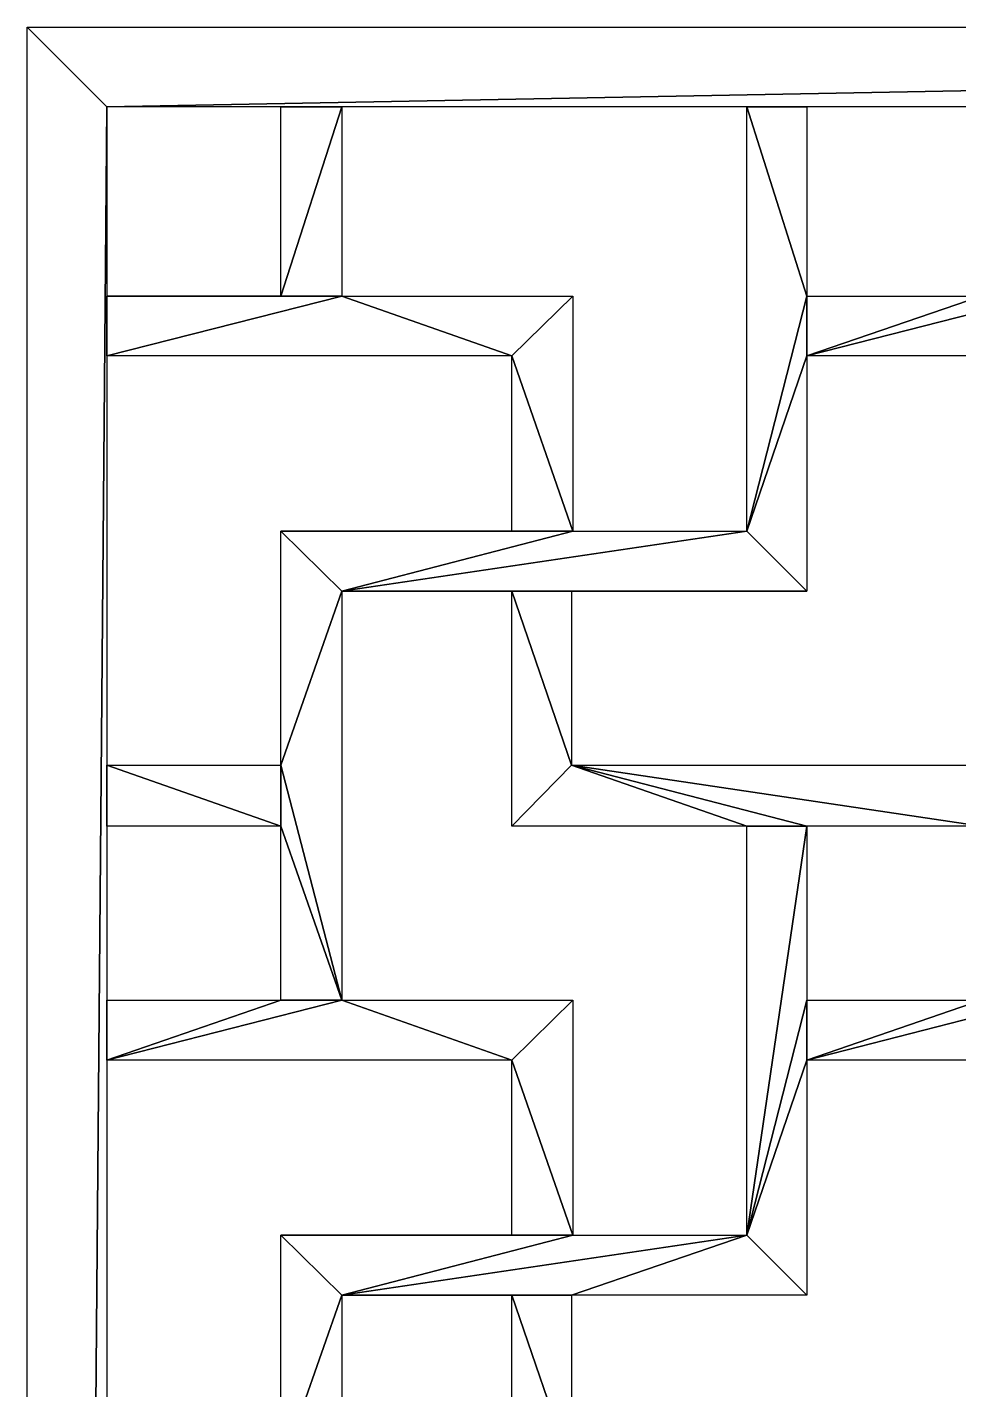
# Model space of a CAD drawing. Header units: centimetres. Extents: x -27.5 to -18.9, y -9.4 to 9.5.
# Drawn here: x -27.497 to -25.645, y 6.771 to 9.48 of the extents above; entities that cross this region are included whole.
import ezdxf

# ---------------------------------------------------------------- set-up
doc = ezdxf.new("R2010")
doc.units = ezdxf.units.CM
doc.header["$MEASUREMENT"] = 0
doc.layers.add('layer 1', color=7, linetype='Continuous')

msp = doc.modelspace()

# ---------------------------------------------------------------- linework, layer by layer
at = {"layer": 'layer 1', "color": 250}
for points in [[(-27.49687, 9.47963), (-27.49687, 9.47963), (-27.49687, -9.3973), (-27.49687, -9.3973), (-27.49687, -9.3973), (-27.49687, -9.3973), (-27.33892, 9.3217), (-27.33892, 9.3217), (-27.33892, 9.3217), (-27.33892, 9.3217), (-27.49687, 9.47963), (-27.49687, 9.47963)], [(-27.49687, 9.47963), (-27.49687, 9.47963), (-27.49687, -9.3973), (-27.49687, -9.3973), (-27.49687, -9.3973), (-27.49687, -9.3973), (-27.33892, 9.3217), (-27.33892, 9.3217), (-27.33892, 9.3217), (-27.33892, 9.3217), (-27.49687, 9.47963), (-27.49687, 9.47963)], [(-18.88772, 9.47963), (-18.88772, 9.47963), (-27.49687, 9.47963), (-27.49687, 9.47963), (-27.49687, 9.47963), (-27.49687, 9.47963), (-27.33892, 9.3217), (-27.33892, 9.3217), (-27.33892, 9.3217), (-27.33892, 9.3217), (-18.88772, 9.47963), (-18.88772, 9.47963)], [(-18.88772, 9.47963), (-18.88772, 9.47963), (-27.49687, 9.47963), (-27.49687, 9.47963), (-27.49687, 9.47963), (-27.49687, 9.47963), (-27.33892, 9.3217), (-27.33892, 9.3217), (-27.33892, 9.3217), (-27.33892, 9.3217), (-18.88772, 9.47963), (-18.88772, 9.47963)], [(-18.88772, 9.47963), (-18.88772, 9.47963), (-27.33892, 9.3217), (-27.33892, 9.3217), (-27.33892, 9.3217), (-27.33892, 9.3217), (-19.04571, 9.3217), (-19.04571, 9.3217), (-19.04571, 9.3217), (-19.04571, 9.3217), (-18.88772, 9.47963), (-18.88772, 9.47963)], [(-18.88772, 9.47963), (-18.88772, 9.47963), (-27.33892, 9.3217), (-27.33892, 9.3217), (-27.33892, 9.3217), (-27.33892, 9.3217), (-19.04571, 9.3217), (-19.04571, 9.3217), (-19.04571, 9.3217), (-19.04571, 9.3217), (-18.88772, 9.47963), (-18.88772, 9.47963)], [(-27.33892, 9.3217), (-27.33892, 9.3217), (-27.49687, -9.3973), (-27.49687, -9.3973), (-27.49687, -9.3973), (-27.49687, -9.3973), (-27.33892, -9.23937), (-27.33892, -9.23937), (-27.33892, -9.23937), (-27.33892, -9.23937), (-27.33892, 9.3217), (-27.33892, 9.3217)], [(-27.33892, 9.3217), (-27.33892, 9.3217), (-27.49687, -9.3973), (-27.49687, -9.3973), (-27.49687, -9.3973), (-27.49687, -9.3973), (-27.33892, -9.23937), (-27.33892, -9.23937), (-27.33892, -9.23937), (-27.33892, -9.23937), (-27.33892, 9.3217), (-27.33892, 9.3217)], [(-26.99262, 8.9453), (-26.99262, 8.9453), (-26.87142, 9.3217), (-26.87142, 9.3217), (-26.87142, 9.3217), (-26.87142, 9.3217), (-26.99262, 9.3217), (-26.99262, 9.3217), (-26.99262, 9.3217), (-26.99262, 9.3217), (-26.99262, 8.9453), (-26.99262, 8.9453)], [(-26.99262, 8.9453), (-26.99262, 8.9453), (-26.87142, 9.3217), (-26.87142, 9.3217), (-26.87142, 9.3217), (-26.87142, 9.3217), (-26.99262, 9.3217), (-26.99262, 9.3217), (-26.99262, 9.3217), (-26.99262, 9.3217), (-26.99262, 8.9453), (-26.99262, 8.9453)], [(-26.87142, 9.3217), (-26.87142, 9.3217), (-26.99262, 8.9453), (-26.99262, 8.9453), (-26.99262, 8.9453), (-26.99262, 8.9453), (-26.87142, 8.9453), (-26.87142, 8.9453), (-26.87142, 8.9453), (-26.87142, 8.9453), (-26.87142, 9.3217), (-26.87142, 9.3217)], [(-26.87142, 9.3217), (-26.87142, 9.3217), (-26.99262, 8.9453), (-26.99262, 8.9453), (-26.99262, 8.9453), (-26.99262, 8.9453), (-26.87142, 8.9453), (-26.87142, 8.9453), (-26.87142, 8.9453), (-26.87142, 8.9453), (-26.87142, 9.3217), (-26.87142, 9.3217)], [(-26.06635, 9.3217), (-26.06635, 9.3217), (-26.06635, 8.47803), (-26.06635, 8.47803), (-26.06635, 8.47803), (-26.06635, 8.47803), (-25.9473, 8.9453), (-25.9473, 8.9453), (-25.9473, 8.9453), (-25.9473, 8.9453), (-26.06635, 9.3217), (-26.06635, 9.3217)], [(-26.06635, 9.3217), (-26.06635, 9.3217), (-26.06635, 8.47803), (-26.06635, 8.47803), (-26.06635, 8.47803), (-26.06635, 8.47803), (-25.9473, 8.9453), (-25.9473, 8.9453), (-25.9473, 8.9453), (-25.9473, 8.9453), (-26.06635, 9.3217), (-26.06635, 9.3217)], [(-25.9473, 9.3217), (-25.9473, 9.3217), (-26.06635, 9.3217), (-26.06635, 9.3217), (-26.06635, 9.3217), (-26.06635, 9.3217), (-25.9473, 8.9453), (-25.9473, 8.9453), (-25.9473, 8.9453), (-25.9473, 8.9453), (-25.9473, 9.3217), (-25.9473, 9.3217)], [(-25.9473, 9.3217), (-25.9473, 9.3217), (-26.06635, 9.3217), (-26.06635, 9.3217), (-26.06635, 9.3217), (-26.06635, 9.3217), (-25.9473, 8.9453), (-25.9473, 8.9453), (-25.9473, 8.9453), (-25.9473, 8.9453), (-25.9473, 9.3217), (-25.9473, 9.3217)], [(-26.87142, 8.9453), (-26.87142, 8.9453), (-27.33892, 8.8263), (-27.33892, 8.8263), (-27.33892, 8.8263), (-27.33892, 8.8263), (-26.5338, 8.8263), (-26.5338, 8.8263), (-26.5338, 8.8263), (-26.5338, 8.8263), (-26.87142, 8.9453), (-26.87142, 8.9453)], [(-26.87142, 8.9453), (-26.87142, 8.9453), (-27.33892, 8.8263), (-27.33892, 8.8263), (-27.33892, 8.8263), (-27.33892, 8.8263), (-26.5338, 8.8263), (-26.5338, 8.8263), (-26.5338, 8.8263), (-26.5338, 8.8263), (-26.87142, 8.9453), (-26.87142, 8.9453)], [(-27.33892, 8.9453), (-27.33892, 8.9453), (-27.33892, 8.8263), (-27.33892, 8.8263), (-27.33892, 8.8263), (-27.33892, 8.8263), (-26.87142, 8.9453), (-26.87142, 8.9453), (-26.87142, 8.9453), (-26.87142, 8.9453), (-27.33892, 8.9453), (-27.33892, 8.9453)], [(-27.33892, 8.9453), (-27.33892, 8.9453), (-27.33892, 8.8263), (-27.33892, 8.8263), (-27.33892, 8.8263), (-27.33892, 8.8263), (-26.87142, 8.9453), (-26.87142, 8.9453), (-26.87142, 8.9453), (-26.87142, 8.9453), (-27.33892, 8.9453), (-27.33892, 8.9453)], [(-26.99262, 8.9453), (-26.99262, 8.9453), (-27.33892, 8.9453), (-27.33892, 8.9453), (-27.33892, 8.9453), (-27.33892, 8.9453), (-26.87142, 8.9453), (-26.87142, 8.9453), (-26.87142, 8.9453), (-26.87142, 8.9453), (-26.99262, 8.9453), (-26.99262, 8.9453)], [(-26.99262, 8.9453), (-26.99262, 8.9453), (-27.33892, 8.9453), (-27.33892, 8.9453), (-27.33892, 8.9453), (-27.33892, 8.9453), (-26.87142, 8.9453), (-26.87142, 8.9453), (-26.87142, 8.9453), (-26.87142, 8.9453), (-26.99262, 8.9453), (-26.99262, 8.9453)], [(-26.87142, 8.9453), (-26.87142, 8.9453), (-26.5338, 8.8263), (-26.5338, 8.8263), (-26.5338, 8.8263), (-26.5338, 8.8263), (-26.41264, 8.9453), (-26.41264, 8.9453), (-26.41264, 8.9453), (-26.41264, 8.9453), (-26.87142, 8.9453), (-26.87142, 8.9453)], [(-26.87142, 8.9453), (-26.87142, 8.9453), (-26.5338, 8.8263), (-26.5338, 8.8263), (-26.5338, 8.8263), (-26.5338, 8.8263), (-26.41264, 8.9453), (-26.41264, 8.9453), (-26.41264, 8.9453), (-26.41264, 8.9453), (-26.87142, 8.9453), (-26.87142, 8.9453)], [(-26.41264, 8.9453), (-26.41264, 8.9453), (-26.5338, 8.8263), (-26.5338, 8.8263), (-26.5338, 8.8263), (-26.5338, 8.8263), (-26.41264, 8.47803), (-26.41264, 8.47803), (-26.41264, 8.47803), (-26.41264, 8.47803), (-26.41264, 8.9453), (-26.41264, 8.9453)], [(-26.41264, 8.9453), (-26.41264, 8.9453), (-26.5338, 8.8263), (-26.5338, 8.8263), (-26.5338, 8.8263), (-26.5338, 8.8263), (-26.41264, 8.47803), (-26.41264, 8.47803), (-26.41264, 8.47803), (-26.41264, 8.47803), (-26.41264, 8.9453), (-26.41264, 8.9453)], [(-25.9473, 8.9453), (-25.9473, 8.9453), (-26.06635, 8.47803), (-26.06635, 8.47803), (-26.06635, 8.47803), (-26.06635, 8.47803), (-25.9473, 8.8263), (-25.9473, 8.8263), (-25.9473, 8.8263), (-25.9473, 8.8263), (-25.9473, 8.9453), (-25.9473, 8.9453)], [(-25.9473, 8.9453), (-25.9473, 8.9453), (-26.06635, 8.47803), (-26.06635, 8.47803), (-26.06635, 8.47803), (-26.06635, 8.47803), (-25.9473, 8.8263), (-25.9473, 8.8263), (-25.9473, 8.8263), (-25.9473, 8.8263), (-25.9473, 8.9453), (-25.9473, 8.9453)], [(-25.48201, 8.9453), (-25.48201, 8.9453), (-25.9473, 8.8263), (-25.9473, 8.8263), (-25.9473, 8.8263), (-25.9473, 8.8263), (-25.1336, 8.8263), (-25.1336, 8.8263), (-25.1336, 8.8263), (-25.1336, 8.8263), (-25.48201, 8.9453), (-25.48201, 8.9453)], [(-25.48201, 8.9453), (-25.48201, 8.9453), (-25.9473, 8.8263), (-25.9473, 8.8263), (-25.9473, 8.8263), (-25.9473, 8.8263), (-25.1336, 8.8263), (-25.1336, 8.8263), (-25.1336, 8.8263), (-25.1336, 8.8263), (-25.48201, 8.9453), (-25.48201, 8.9453)], [(-25.60105, 8.9453), (-25.60105, 8.9453), (-25.9473, 8.8263), (-25.9473, 8.8263), (-25.9473, 8.8263), (-25.9473, 8.8263), (-25.48201, 8.9453), (-25.48201, 8.9453), (-25.48201, 8.9453), (-25.48201, 8.9453), (-25.60105, 8.9453), (-25.60105, 8.9453)], [(-25.60105, 8.9453), (-25.60105, 8.9453), (-25.9473, 8.8263), (-25.9473, 8.8263), (-25.9473, 8.8263), (-25.9473, 8.8263), (-25.48201, 8.9453), (-25.48201, 8.9453), (-25.48201, 8.9453), (-25.48201, 8.9453), (-25.60105, 8.9453), (-25.60105, 8.9453)], [(-25.9473, 8.8263), (-25.9473, 8.8263), (-25.60105, 8.9453), (-25.60105, 8.9453), (-25.60105, 8.9453), (-25.60105, 8.9453), (-25.9473, 8.9453), (-25.9473, 8.9453), (-25.9473, 8.9453), (-25.9473, 8.9453), (-25.9473, 8.8263), (-25.9473, 8.8263)], [(-25.9473, 8.8263), (-25.9473, 8.8263), (-25.60105, 8.9453), (-25.60105, 8.9453), (-25.60105, 8.9453), (-25.60105, 8.9453), (-25.9473, 8.9453), (-25.9473, 8.9453), (-25.9473, 8.9453), (-25.9473, 8.9453), (-25.9473, 8.8263), (-25.9473, 8.8263)], [(-26.5338, 8.8263), (-26.5338, 8.8263), (-26.5338, 8.47803), (-26.5338, 8.47803), (-26.5338, 8.47803), (-26.5338, 8.47803), (-26.41264, 8.47803), (-26.41264, 8.47803), (-26.41264, 8.47803), (-26.41264, 8.47803), (-26.5338, 8.8263), (-26.5338, 8.8263)], [(-26.5338, 8.8263), (-26.5338, 8.8263), (-26.5338, 8.47803), (-26.5338, 8.47803), (-26.5338, 8.47803), (-26.5338, 8.47803), (-26.41264, 8.47803), (-26.41264, 8.47803), (-26.41264, 8.47803), (-26.41264, 8.47803), (-26.5338, 8.8263), (-26.5338, 8.8263)], [(-25.9473, 8.8263), (-25.9473, 8.8263), (-26.06635, 8.47803), (-26.06635, 8.47803), (-26.06635, 8.47803), (-26.06635, 8.47803), (-25.9473, 8.35904), (-25.9473, 8.35904), (-25.9473, 8.35904), (-25.9473, 8.35904), (-25.9473, 8.8263), (-25.9473, 8.8263)], [(-25.9473, 8.8263), (-25.9473, 8.8263), (-26.06635, 8.47803), (-26.06635, 8.47803), (-26.06635, 8.47803), (-26.06635, 8.47803), (-25.9473, 8.35904), (-25.9473, 8.35904), (-25.9473, 8.35904), (-25.9473, 8.35904), (-25.9473, 8.8263), (-25.9473, 8.8263)], [(-26.99262, 8.47803), (-26.99262, 8.47803), (-26.87142, 8.35904), (-26.87142, 8.35904), (-26.87142, 8.35904), (-26.87142, 8.35904), (-26.41264, 8.47803), (-26.41264, 8.47803), (-26.41264, 8.47803), (-26.41264, 8.47803), (-26.99262, 8.47803), (-26.99262, 8.47803)], [(-26.99262, 8.47803), (-26.99262, 8.47803), (-26.87142, 8.35904), (-26.87142, 8.35904), (-26.87142, 8.35904), (-26.87142, 8.35904), (-26.41264, 8.47803), (-26.41264, 8.47803), (-26.41264, 8.47803), (-26.41264, 8.47803), (-26.99262, 8.47803), (-26.99262, 8.47803)], [(-26.99262, 8.47803), (-26.99262, 8.47803), (-26.99262, 8.01289), (-26.99262, 8.01289), (-26.99262, 8.01289), (-26.99262, 8.01289), (-26.87142, 8.35904), (-26.87142, 8.35904), (-26.87142, 8.35904), (-26.87142, 8.35904), (-26.99262, 8.47803), (-26.99262, 8.47803)], [(-26.99262, 8.47803), (-26.99262, 8.47803), (-26.99262, 8.01289), (-26.99262, 8.01289), (-26.99262, 8.01289), (-26.99262, 8.01289), (-26.87142, 8.35904), (-26.87142, 8.35904), (-26.87142, 8.35904), (-26.87142, 8.35904), (-26.99262, 8.47803), (-26.99262, 8.47803)], [(-26.41264, 8.47803), (-26.41264, 8.47803), (-26.5338, 8.47803), (-26.5338, 8.47803), (-26.5338, 8.47803), (-26.5338, 8.47803), (-26.99262, 8.47803), (-26.99262, 8.47803), (-26.99262, 8.47803), (-26.99262, 8.47803), (-26.41264, 8.47803), (-26.41264, 8.47803)], [(-26.41264, 8.47803), (-26.41264, 8.47803), (-26.5338, 8.47803), (-26.5338, 8.47803), (-26.5338, 8.47803), (-26.5338, 8.47803), (-26.99262, 8.47803), (-26.99262, 8.47803), (-26.99262, 8.47803), (-26.99262, 8.47803), (-26.41264, 8.47803), (-26.41264, 8.47803)], [(-26.87142, 8.35904), (-26.87142, 8.35904), (-26.06635, 8.47803), (-26.06635, 8.47803), (-26.06635, 8.47803), (-26.06635, 8.47803), (-26.41264, 8.47803), (-26.41264, 8.47803), (-26.41264, 8.47803), (-26.41264, 8.47803), (-26.87142, 8.35904), (-26.87142, 8.35904)], [(-26.87142, 8.35904), (-26.87142, 8.35904), (-26.06635, 8.47803), (-26.06635, 8.47803), (-26.06635, 8.47803), (-26.06635, 8.47803), (-26.41264, 8.47803), (-26.41264, 8.47803), (-26.41264, 8.47803), (-26.41264, 8.47803), (-26.87142, 8.35904), (-26.87142, 8.35904)], [(-26.06635, 8.47803), (-26.06635, 8.47803), (-26.87142, 8.35904), (-26.87142, 8.35904), (-26.87142, 8.35904), (-26.87142, 8.35904), (-25.9473, 8.35904), (-25.9473, 8.35904), (-25.9473, 8.35904), (-25.9473, 8.35904), (-26.06635, 8.47803), (-26.06635, 8.47803)], [(-26.06635, 8.47803), (-26.06635, 8.47803), (-26.87142, 8.35904), (-26.87142, 8.35904), (-26.87142, 8.35904), (-26.87142, 8.35904), (-25.9473, 8.35904), (-25.9473, 8.35904), (-25.9473, 8.35904), (-25.9473, 8.35904), (-26.06635, 8.47803), (-26.06635, 8.47803)], [(-26.87142, 8.35904), (-26.87142, 8.35904), (-26.99262, 8.01289), (-26.99262, 8.01289), (-26.99262, 8.01289), (-26.99262, 8.01289), (-26.87142, 7.54563), (-26.87142, 7.54563), (-26.87142, 7.54563), (-26.87142, 7.54563), (-26.87142, 8.35904), (-26.87142, 8.35904)], [(-26.87142, 8.35904), (-26.87142, 8.35904), (-26.99262, 8.01289), (-26.99262, 8.01289), (-26.99262, 8.01289), (-26.99262, 8.01289), (-26.87142, 7.54563), (-26.87142, 7.54563), (-26.87142, 7.54563), (-26.87142, 7.54563), (-26.87142, 8.35904), (-26.87142, 8.35904)], [(-26.87142, 8.35904), (-26.87142, 8.35904), (-26.4148, 8.35904), (-26.4148, 8.35904), (-26.4148, 8.35904), (-26.4148, 8.35904), (-25.9473, 8.35904), (-25.9473, 8.35904), (-25.9473, 8.35904), (-25.9473, 8.35904), (-26.87142, 8.35904), (-26.87142, 8.35904)], [(-26.87142, 8.35904), (-26.87142, 8.35904), (-26.4148, 8.35904), (-26.4148, 8.35904), (-26.4148, 8.35904), (-26.4148, 8.35904), (-25.9473, 8.35904), (-25.9473, 8.35904), (-25.9473, 8.35904), (-25.9473, 8.35904), (-26.87142, 8.35904), (-26.87142, 8.35904)], [(-26.87142, 8.35904), (-26.87142, 8.35904), (-26.5338, 8.35904), (-26.5338, 8.35904), (-26.5338, 8.35904), (-26.5338, 8.35904), (-26.4148, 8.35904), (-26.4148, 8.35904), (-26.4148, 8.35904), (-26.4148, 8.35904), (-26.87142, 8.35904), (-26.87142, 8.35904)], [(-26.87142, 8.35904), (-26.87142, 8.35904), (-26.5338, 8.35904), (-26.5338, 8.35904), (-26.5338, 8.35904), (-26.5338, 8.35904), (-26.4148, 8.35904), (-26.4148, 8.35904), (-26.4148, 8.35904), (-26.4148, 8.35904), (-26.87142, 8.35904), (-26.87142, 8.35904)], [(-26.5338, 8.35904), (-26.5338, 8.35904), (-26.5338, 7.89178), (-26.5338, 7.89178), (-26.5338, 7.89178), (-26.5338, 7.89178), (-26.4148, 8.01289), (-26.4148, 8.01289), (-26.4148, 8.01289), (-26.4148, 8.01289), (-26.5338, 8.35904), (-26.5338, 8.35904)], [(-26.5338, 8.35904), (-26.5338, 8.35904), (-26.5338, 7.89178), (-26.5338, 7.89178), (-26.5338, 7.89178), (-26.5338, 7.89178), (-26.4148, 8.01289), (-26.4148, 8.01289), (-26.4148, 8.01289), (-26.4148, 8.01289), (-26.5338, 8.35904), (-26.5338, 8.35904)], [(-26.4148, 8.35904), (-26.4148, 8.35904), (-26.5338, 8.35904), (-26.5338, 8.35904), (-26.5338, 8.35904), (-26.5338, 8.35904), (-26.4148, 8.01289), (-26.4148, 8.01289), (-26.4148, 8.01289), (-26.4148, 8.01289), (-26.4148, 8.35904), (-26.4148, 8.35904)], [(-26.4148, 8.35904), (-26.4148, 8.35904), (-26.5338, 8.35904), (-26.5338, 8.35904), (-26.5338, 8.35904), (-26.5338, 8.35904), (-26.4148, 8.01289), (-26.4148, 8.01289), (-26.4148, 8.01289), (-26.4148, 8.01289), (-26.4148, 8.35904), (-26.4148, 8.35904)], [(-27.33892, 8.01289), (-27.33892, 8.01289), (-27.33892, 7.89178), (-27.33892, 7.89178), (-27.33892, 7.89178), (-27.33892, 7.89178), (-26.99262, 7.89178), (-26.99262, 7.89178), (-26.99262, 7.89178), (-26.99262, 7.89178), (-27.33892, 8.01289), (-27.33892, 8.01289)], [(-27.33892, 8.01289), (-27.33892, 8.01289), (-27.33892, 7.89178), (-27.33892, 7.89178), (-27.33892, 7.89178), (-27.33892, 7.89178), (-26.99262, 7.89178), (-26.99262, 7.89178), (-26.99262, 7.89178), (-26.99262, 7.89178), (-27.33892, 8.01289), (-27.33892, 8.01289)], [(-26.99262, 8.01289), (-26.99262, 8.01289), (-27.33892, 8.01289), (-27.33892, 8.01289), (-27.33892, 8.01289), (-27.33892, 8.01289), (-26.99262, 7.89178), (-26.99262, 7.89178), (-26.99262, 7.89178), (-26.99262, 7.89178), (-26.99262, 8.01289), (-26.99262, 8.01289)], [(-26.99262, 8.01289), (-26.99262, 8.01289), (-27.33892, 8.01289), (-27.33892, 8.01289), (-27.33892, 8.01289), (-27.33892, 8.01289), (-26.99262, 7.89178), (-26.99262, 7.89178), (-26.99262, 7.89178), (-26.99262, 7.89178), (-26.99262, 8.01289), (-26.99262, 8.01289)], [(-26.99262, 8.01289), (-26.99262, 8.01289), (-26.99262, 7.89178), (-26.99262, 7.89178), (-26.99262, 7.89178), (-26.99262, 7.89178), (-26.87142, 7.54563), (-26.87142, 7.54563), (-26.87142, 7.54563), (-26.87142, 7.54563), (-26.99262, 8.01289), (-26.99262, 8.01289)], [(-26.99262, 8.01289), (-26.99262, 8.01289), (-26.99262, 7.89178), (-26.99262, 7.89178), (-26.99262, 7.89178), (-26.99262, 7.89178), (-26.87142, 7.54563), (-26.87142, 7.54563), (-26.87142, 7.54563), (-26.87142, 7.54563), (-26.99262, 8.01289), (-26.99262, 8.01289)], [(-26.4148, 8.01289), (-26.4148, 8.01289), (-26.5338, 7.89178), (-26.5338, 7.89178), (-26.5338, 7.89178), (-26.5338, 7.89178), (-26.06635, 7.89178), (-26.06635, 7.89178), (-26.06635, 7.89178), (-26.06635, 7.89178), (-26.4148, 8.01289), (-26.4148, 8.01289)], [(-26.4148, 8.01289), (-26.4148, 8.01289), (-26.5338, 7.89178), (-26.5338, 7.89178), (-26.5338, 7.89178), (-26.5338, 7.89178), (-26.06635, 7.89178), (-26.06635, 7.89178), (-26.06635, 7.89178), (-26.06635, 7.89178), (-26.4148, 8.01289), (-26.4148, 8.01289)], [(-26.4148, 8.01289), (-26.4148, 8.01289), (-26.06635, 7.89178), (-26.06635, 7.89178), (-26.06635, 7.89178), (-26.06635, 7.89178), (-25.9473, 7.89178), (-25.9473, 7.89178), (-25.9473, 7.89178), (-25.9473, 7.89178), (-26.4148, 8.01289), (-26.4148, 8.01289)], [(-26.4148, 8.01289), (-26.4148, 8.01289), (-26.06635, 7.89178), (-26.06635, 7.89178), (-26.06635, 7.89178), (-26.06635, 7.89178), (-25.9473, 7.89178), (-25.9473, 7.89178), (-25.9473, 7.89178), (-25.9473, 7.89178), (-26.4148, 8.01289), (-26.4148, 8.01289)], [(-26.4148, 8.01289), (-26.4148, 8.01289), (-25.9473, 7.89178), (-25.9473, 7.89178), (-25.9473, 7.89178), (-25.9473, 7.89178), (-25.60105, 7.89178), (-25.60105, 7.89178), (-25.60105, 7.89178), (-25.60105, 7.89178), (-26.4148, 8.01289), (-26.4148, 8.01289)], [(-26.4148, 8.01289), (-26.4148, 8.01289), (-25.9473, 7.89178), (-25.9473, 7.89178), (-25.9473, 7.89178), (-25.9473, 7.89178), (-25.60105, 7.89178), (-25.60105, 7.89178), (-25.60105, 7.89178), (-25.60105, 7.89178), (-26.4148, 8.01289), (-26.4148, 8.01289)], [(-25.60105, 7.89178), (-25.60105, 7.89178), (-25.60105, 8.01289), (-25.60105, 8.01289), (-25.60105, 8.01289), (-25.60105, 8.01289), (-26.4148, 8.01289), (-26.4148, 8.01289), (-26.4148, 8.01289), (-26.4148, 8.01289), (-25.60105, 7.89178), (-25.60105, 7.89178)], [(-25.60105, 7.89178), (-25.60105, 7.89178), (-25.60105, 8.01289), (-25.60105, 8.01289), (-25.60105, 8.01289), (-25.60105, 8.01289), (-26.4148, 8.01289), (-26.4148, 8.01289), (-26.4148, 8.01289), (-26.4148, 8.01289), (-25.60105, 7.89178), (-25.60105, 7.89178)], [(-26.99262, 7.89178), (-26.99262, 7.89178), (-26.99262, 7.54563), (-26.99262, 7.54563), (-26.99262, 7.54563), (-26.99262, 7.54563), (-26.87142, 7.54563), (-26.87142, 7.54563), (-26.87142, 7.54563), (-26.87142, 7.54563), (-26.99262, 7.89178), (-26.99262, 7.89178)], [(-26.99262, 7.89178), (-26.99262, 7.89178), (-26.99262, 7.54563), (-26.99262, 7.54563), (-26.99262, 7.54563), (-26.99262, 7.54563), (-26.87142, 7.54563), (-26.87142, 7.54563), (-26.87142, 7.54563), (-26.87142, 7.54563), (-26.99262, 7.89178), (-26.99262, 7.89178)], [(-25.9473, 7.89178), (-25.9473, 7.89178), (-26.06635, 7.07837), (-26.06635, 7.07837), (-26.06635, 7.07837), (-26.06635, 7.07837), (-25.9473, 7.54563), (-25.9473, 7.54563), (-25.9473, 7.54563), (-25.9473, 7.54563), (-25.9473, 7.89178), (-25.9473, 7.89178)], [(-25.9473, 7.89178), (-25.9473, 7.89178), (-26.06635, 7.07837), (-26.06635, 7.07837), (-26.06635, 7.07837), (-26.06635, 7.07837), (-25.9473, 7.54563), (-25.9473, 7.54563), (-25.9473, 7.54563), (-25.9473, 7.54563), (-25.9473, 7.89178), (-25.9473, 7.89178)], [(-26.06635, 7.89178), (-26.06635, 7.89178), (-26.06635, 7.07837), (-26.06635, 7.07837), (-26.06635, 7.07837), (-26.06635, 7.07837), (-25.9473, 7.89178), (-25.9473, 7.89178), (-25.9473, 7.89178), (-25.9473, 7.89178), (-26.06635, 7.89178), (-26.06635, 7.89178)], [(-26.06635, 7.89178), (-26.06635, 7.89178), (-26.06635, 7.07837), (-26.06635, 7.07837), (-26.06635, 7.07837), (-26.06635, 7.07837), (-25.9473, 7.89178), (-25.9473, 7.89178), (-25.9473, 7.89178), (-25.9473, 7.89178), (-26.06635, 7.89178), (-26.06635, 7.89178)], [(-26.87142, 7.54563), (-26.87142, 7.54563), (-27.33892, 7.42664), (-27.33892, 7.42664), (-27.33892, 7.42664), (-27.33892, 7.42664), (-26.5338, 7.42664), (-26.5338, 7.42664), (-26.5338, 7.42664), (-26.5338, 7.42664), (-26.87142, 7.54563), (-26.87142, 7.54563)], [(-26.87142, 7.54563), (-26.87142, 7.54563), (-27.33892, 7.42664), (-27.33892, 7.42664), (-27.33892, 7.42664), (-27.33892, 7.42664), (-26.5338, 7.42664), (-26.5338, 7.42664), (-26.5338, 7.42664), (-26.5338, 7.42664), (-26.87142, 7.54563), (-26.87142, 7.54563)], [(-26.99262, 7.54563), (-26.99262, 7.54563), (-27.33892, 7.42664), (-27.33892, 7.42664), (-27.33892, 7.42664), (-27.33892, 7.42664), (-26.87142, 7.54563), (-26.87142, 7.54563), (-26.87142, 7.54563), (-26.87142, 7.54563), (-26.99262, 7.54563), (-26.99262, 7.54563)], [(-26.99262, 7.54563), (-26.99262, 7.54563), (-27.33892, 7.42664), (-27.33892, 7.42664), (-27.33892, 7.42664), (-27.33892, 7.42664), (-26.87142, 7.54563), (-26.87142, 7.54563), (-26.87142, 7.54563), (-26.87142, 7.54563), (-26.99262, 7.54563), (-26.99262, 7.54563)], [(-27.33892, 7.54563), (-27.33892, 7.54563), (-27.33892, 7.42664), (-27.33892, 7.42664), (-27.33892, 7.42664), (-27.33892, 7.42664), (-26.99262, 7.54563), (-26.99262, 7.54563), (-26.99262, 7.54563), (-26.99262, 7.54563), (-27.33892, 7.54563), (-27.33892, 7.54563)], [(-27.33892, 7.54563), (-27.33892, 7.54563), (-27.33892, 7.42664), (-27.33892, 7.42664), (-27.33892, 7.42664), (-27.33892, 7.42664), (-26.99262, 7.54563), (-26.99262, 7.54563), (-26.99262, 7.54563), (-26.99262, 7.54563), (-27.33892, 7.54563), (-27.33892, 7.54563)], [(-26.87142, 7.54563), (-26.87142, 7.54563), (-26.5338, 7.42664), (-26.5338, 7.42664), (-26.5338, 7.42664), (-26.5338, 7.42664), (-26.41264, 7.54563), (-26.41264, 7.54563), (-26.41264, 7.54563), (-26.41264, 7.54563), (-26.87142, 7.54563), (-26.87142, 7.54563)], [(-26.87142, 7.54563), (-26.87142, 7.54563), (-26.5338, 7.42664), (-26.5338, 7.42664), (-26.5338, 7.42664), (-26.5338, 7.42664), (-26.41264, 7.54563), (-26.41264, 7.54563), (-26.41264, 7.54563), (-26.41264, 7.54563), (-26.87142, 7.54563), (-26.87142, 7.54563)], [(-26.41264, 7.54563), (-26.41264, 7.54563), (-26.5338, 7.42664), (-26.5338, 7.42664), (-26.5338, 7.42664), (-26.5338, 7.42664), (-26.41264, 7.07837), (-26.41264, 7.07837), (-26.41264, 7.07837), (-26.41264, 7.07837), (-26.41264, 7.54563), (-26.41264, 7.54563)], [(-26.41264, 7.54563), (-26.41264, 7.54563), (-26.5338, 7.42664), (-26.5338, 7.42664), (-26.5338, 7.42664), (-26.5338, 7.42664), (-26.41264, 7.07837), (-26.41264, 7.07837), (-26.41264, 7.07837), (-26.41264, 7.07837), (-26.41264, 7.54563), (-26.41264, 7.54563)], [(-25.9473, 7.54563), (-25.9473, 7.54563), (-26.06635, 7.07837), (-26.06635, 7.07837), (-26.06635, 7.07837), (-26.06635, 7.07837), (-25.9473, 7.42664), (-25.9473, 7.42664), (-25.9473, 7.42664), (-25.9473, 7.42664), (-25.9473, 7.54563), (-25.9473, 7.54563)], [(-25.9473, 7.54563), (-25.9473, 7.54563), (-26.06635, 7.07837), (-26.06635, 7.07837), (-26.06635, 7.07837), (-26.06635, 7.07837), (-25.9473, 7.42664), (-25.9473, 7.42664), (-25.9473, 7.42664), (-25.9473, 7.42664), (-25.9473, 7.54563), (-25.9473, 7.54563)], [(-25.48201, 7.54563), (-25.48201, 7.54563), (-25.9473, 7.42664), (-25.9473, 7.42664), (-25.9473, 7.42664), (-25.9473, 7.42664), (-25.1336, 7.42664), (-25.1336, 7.42664), (-25.1336, 7.42664), (-25.1336, 7.42664), (-25.48201, 7.54563), (-25.48201, 7.54563)], [(-25.48201, 7.54563), (-25.48201, 7.54563), (-25.9473, 7.42664), (-25.9473, 7.42664), (-25.9473, 7.42664), (-25.9473, 7.42664), (-25.1336, 7.42664), (-25.1336, 7.42664), (-25.1336, 7.42664), (-25.1336, 7.42664), (-25.48201, 7.54563), (-25.48201, 7.54563)], [(-25.60105, 7.54563), (-25.60105, 7.54563), (-25.9473, 7.42664), (-25.9473, 7.42664), (-25.9473, 7.42664), (-25.9473, 7.42664), (-25.48201, 7.54563), (-25.48201, 7.54563), (-25.48201, 7.54563), (-25.48201, 7.54563), (-25.60105, 7.54563), (-25.60105, 7.54563)], [(-25.60105, 7.54563), (-25.60105, 7.54563), (-25.9473, 7.42664), (-25.9473, 7.42664), (-25.9473, 7.42664), (-25.9473, 7.42664), (-25.48201, 7.54563), (-25.48201, 7.54563), (-25.48201, 7.54563), (-25.48201, 7.54563), (-25.60105, 7.54563), (-25.60105, 7.54563)], [(-25.9473, 7.42664), (-25.9473, 7.42664), (-25.60105, 7.54563), (-25.60105, 7.54563), (-25.60105, 7.54563), (-25.60105, 7.54563), (-25.9473, 7.54563), (-25.9473, 7.54563), (-25.9473, 7.54563), (-25.9473, 7.54563), (-25.9473, 7.42664), (-25.9473, 7.42664)], [(-25.9473, 7.42664), (-25.9473, 7.42664), (-25.60105, 7.54563), (-25.60105, 7.54563), (-25.60105, 7.54563), (-25.60105, 7.54563), (-25.9473, 7.54563), (-25.9473, 7.54563), (-25.9473, 7.54563), (-25.9473, 7.54563), (-25.9473, 7.42664), (-25.9473, 7.42664)], [(-26.5338, 7.42664), (-26.5338, 7.42664), (-26.5338, 7.07837), (-26.5338, 7.07837), (-26.5338, 7.07837), (-26.5338, 7.07837), (-26.41264, 7.07837), (-26.41264, 7.07837), (-26.41264, 7.07837), (-26.41264, 7.07837), (-26.5338, 7.42664), (-26.5338, 7.42664)], [(-26.5338, 7.42664), (-26.5338, 7.42664), (-26.5338, 7.07837), (-26.5338, 7.07837), (-26.5338, 7.07837), (-26.5338, 7.07837), (-26.41264, 7.07837), (-26.41264, 7.07837), (-26.41264, 7.07837), (-26.41264, 7.07837), (-26.5338, 7.42664), (-26.5338, 7.42664)], [(-25.9473, 7.42664), (-25.9473, 7.42664), (-26.06635, 7.07837), (-26.06635, 7.07837), (-26.06635, 7.07837), (-26.06635, 7.07837), (-25.9473, 6.95938), (-25.9473, 6.95938), (-25.9473, 6.95938), (-25.9473, 6.95938), (-25.9473, 7.42664), (-25.9473, 7.42664)], [(-25.9473, 7.42664), (-25.9473, 7.42664), (-26.06635, 7.07837), (-26.06635, 7.07837), (-26.06635, 7.07837), (-26.06635, 7.07837), (-25.9473, 6.95938), (-25.9473, 6.95938), (-25.9473, 6.95938), (-25.9473, 6.95938), (-25.9473, 7.42664), (-25.9473, 7.42664)], [(-26.99262, 7.07837), (-26.99262, 7.07837), (-26.87142, 6.95938), (-26.87142, 6.95938), (-26.87142, 6.95938), (-26.87142, 6.95938), (-26.41264, 7.07837), (-26.41264, 7.07837), (-26.41264, 7.07837), (-26.41264, 7.07837), (-26.99262, 7.07837), (-26.99262, 7.07837)], [(-26.99262, 7.07837), (-26.99262, 7.07837), (-26.87142, 6.95938), (-26.87142, 6.95938), (-26.87142, 6.95938), (-26.87142, 6.95938), (-26.41264, 7.07837), (-26.41264, 7.07837), (-26.41264, 7.07837), (-26.41264, 7.07837), (-26.99262, 7.07837), (-26.99262, 7.07837)], [(-26.99262, 7.07837), (-26.99262, 7.07837), (-26.99262, 6.61327), (-26.99262, 6.61327), (-26.99262, 6.61327), (-26.99262, 6.61327), (-26.87142, 6.95938), (-26.87142, 6.95938), (-26.87142, 6.95938), (-26.87142, 6.95938), (-26.99262, 7.07837), (-26.99262, 7.07837)], [(-26.99262, 7.07837), (-26.99262, 7.07837), (-26.99262, 6.61327), (-26.99262, 6.61327), (-26.99262, 6.61327), (-26.99262, 6.61327), (-26.87142, 6.95938), (-26.87142, 6.95938), (-26.87142, 6.95938), (-26.87142, 6.95938), (-26.99262, 7.07837), (-26.99262, 7.07837)], [(-26.41264, 7.07837), (-26.41264, 7.07837), (-26.5338, 7.07837), (-26.5338, 7.07837), (-26.5338, 7.07837), (-26.5338, 7.07837), (-26.99262, 7.07837), (-26.99262, 7.07837), (-26.99262, 7.07837), (-26.99262, 7.07837), (-26.41264, 7.07837), (-26.41264, 7.07837)], [(-26.41264, 7.07837), (-26.41264, 7.07837), (-26.5338, 7.07837), (-26.5338, 7.07837), (-26.5338, 7.07837), (-26.5338, 7.07837), (-26.99262, 7.07837), (-26.99262, 7.07837), (-26.99262, 7.07837), (-26.99262, 7.07837), (-26.41264, 7.07837), (-26.41264, 7.07837)], [(-26.06635, 7.07837), (-26.06635, 7.07837), (-26.87142, 6.95938), (-26.87142, 6.95938), (-26.87142, 6.95938), (-26.87142, 6.95938), (-26.4148, 6.95938), (-26.4148, 6.95938), (-26.4148, 6.95938), (-26.4148, 6.95938), (-26.06635, 7.07837), (-26.06635, 7.07837)], [(-26.06635, 7.07837), (-26.06635, 7.07837), (-26.87142, 6.95938), (-26.87142, 6.95938), (-26.87142, 6.95938), (-26.87142, 6.95938), (-26.4148, 6.95938), (-26.4148, 6.95938), (-26.4148, 6.95938), (-26.4148, 6.95938), (-26.06635, 7.07837), (-26.06635, 7.07837)], [(-26.41264, 7.07837), (-26.41264, 7.07837), (-26.87142, 6.95938), (-26.87142, 6.95938), (-26.87142, 6.95938), (-26.87142, 6.95938), (-26.06635, 7.07837), (-26.06635, 7.07837), (-26.06635, 7.07837), (-26.06635, 7.07837), (-26.41264, 7.07837), (-26.41264, 7.07837)], [(-26.41264, 7.07837), (-26.41264, 7.07837), (-26.87142, 6.95938), (-26.87142, 6.95938), (-26.87142, 6.95938), (-26.87142, 6.95938), (-26.06635, 7.07837), (-26.06635, 7.07837), (-26.06635, 7.07837), (-26.06635, 7.07837), (-26.41264, 7.07837), (-26.41264, 7.07837)], [(-26.06635, 7.07837), (-26.06635, 7.07837), (-26.4148, 6.95938), (-26.4148, 6.95938), (-26.4148, 6.95938), (-26.4148, 6.95938), (-25.9473, 6.95938), (-25.9473, 6.95938), (-25.9473, 6.95938), (-25.9473, 6.95938), (-26.06635, 7.07837), (-26.06635, 7.07837)], [(-26.06635, 7.07837), (-26.06635, 7.07837), (-26.4148, 6.95938), (-26.4148, 6.95938), (-26.4148, 6.95938), (-26.4148, 6.95938), (-25.9473, 6.95938), (-25.9473, 6.95938), (-25.9473, 6.95938), (-25.9473, 6.95938), (-26.06635, 7.07837), (-26.06635, 7.07837)], [(-26.87142, 6.95938), (-26.87142, 6.95938), (-26.99262, 6.61327), (-26.99262, 6.61327), (-26.99262, 6.61327), (-26.99262, 6.61327), (-26.87142, 6.146), (-26.87142, 6.146), (-26.87142, 6.146), (-26.87142, 6.146), (-26.87142, 6.95938), (-26.87142, 6.95938)], [(-26.87142, 6.95938), (-26.87142, 6.95938), (-26.99262, 6.61327), (-26.99262, 6.61327), (-26.99262, 6.61327), (-26.99262, 6.61327), (-26.87142, 6.146), (-26.87142, 6.146), (-26.87142, 6.146), (-26.87142, 6.146), (-26.87142, 6.95938), (-26.87142, 6.95938)], [(-26.4148, 6.95938), (-26.4148, 6.95938), (-26.87142, 6.95938), (-26.87142, 6.95938), (-26.87142, 6.95938), (-26.87142, 6.95938), (-26.5338, 6.95938), (-26.5338, 6.95938), (-26.5338, 6.95938), (-26.5338, 6.95938), (-26.4148, 6.95938), (-26.4148, 6.95938)], [(-26.4148, 6.95938), (-26.4148, 6.95938), (-26.87142, 6.95938), (-26.87142, 6.95938), (-26.87142, 6.95938), (-26.87142, 6.95938), (-26.5338, 6.95938), (-26.5338, 6.95938), (-26.5338, 6.95938), (-26.5338, 6.95938), (-26.4148, 6.95938), (-26.4148, 6.95938)], [(-26.5338, 6.95938), (-26.5338, 6.95938), (-26.5338, 6.49211), (-26.5338, 6.49211), (-26.5338, 6.49211), (-26.5338, 6.49211), (-26.4148, 6.61327), (-26.4148, 6.61327), (-26.4148, 6.61327), (-26.4148, 6.61327), (-26.5338, 6.95938), (-26.5338, 6.95938)], [(-26.5338, 6.95938), (-26.5338, 6.95938), (-26.5338, 6.49211), (-26.5338, 6.49211), (-26.5338, 6.49211), (-26.5338, 6.49211), (-26.4148, 6.61327), (-26.4148, 6.61327), (-26.4148, 6.61327), (-26.4148, 6.61327), (-26.5338, 6.95938), (-26.5338, 6.95938)], [(-26.4148, 6.95938), (-26.4148, 6.95938), (-26.5338, 6.95938), (-26.5338, 6.95938), (-26.5338, 6.95938), (-26.5338, 6.95938), (-26.4148, 6.61327), (-26.4148, 6.61327), (-26.4148, 6.61327), (-26.4148, 6.61327), (-26.4148, 6.95938), (-26.4148, 6.95938)], [(-26.4148, 6.95938), (-26.4148, 6.95938), (-26.5338, 6.95938), (-26.5338, 6.95938), (-26.5338, 6.95938), (-26.5338, 6.95938), (-26.4148, 6.61327), (-26.4148, 6.61327), (-26.4148, 6.61327), (-26.4148, 6.61327), (-26.4148, 6.95938), (-26.4148, 6.95938)]]:
    msp.add_open_spline(points, degree=3, knots=[0, 0, 0, 0, 0.25, 0.25, 0.25, 0.25, 0.5, 0.5, 0.5, 0.5, 1, 1, 1, 1], dxfattribs=at)

doc.saveas('drawing.dxf')
